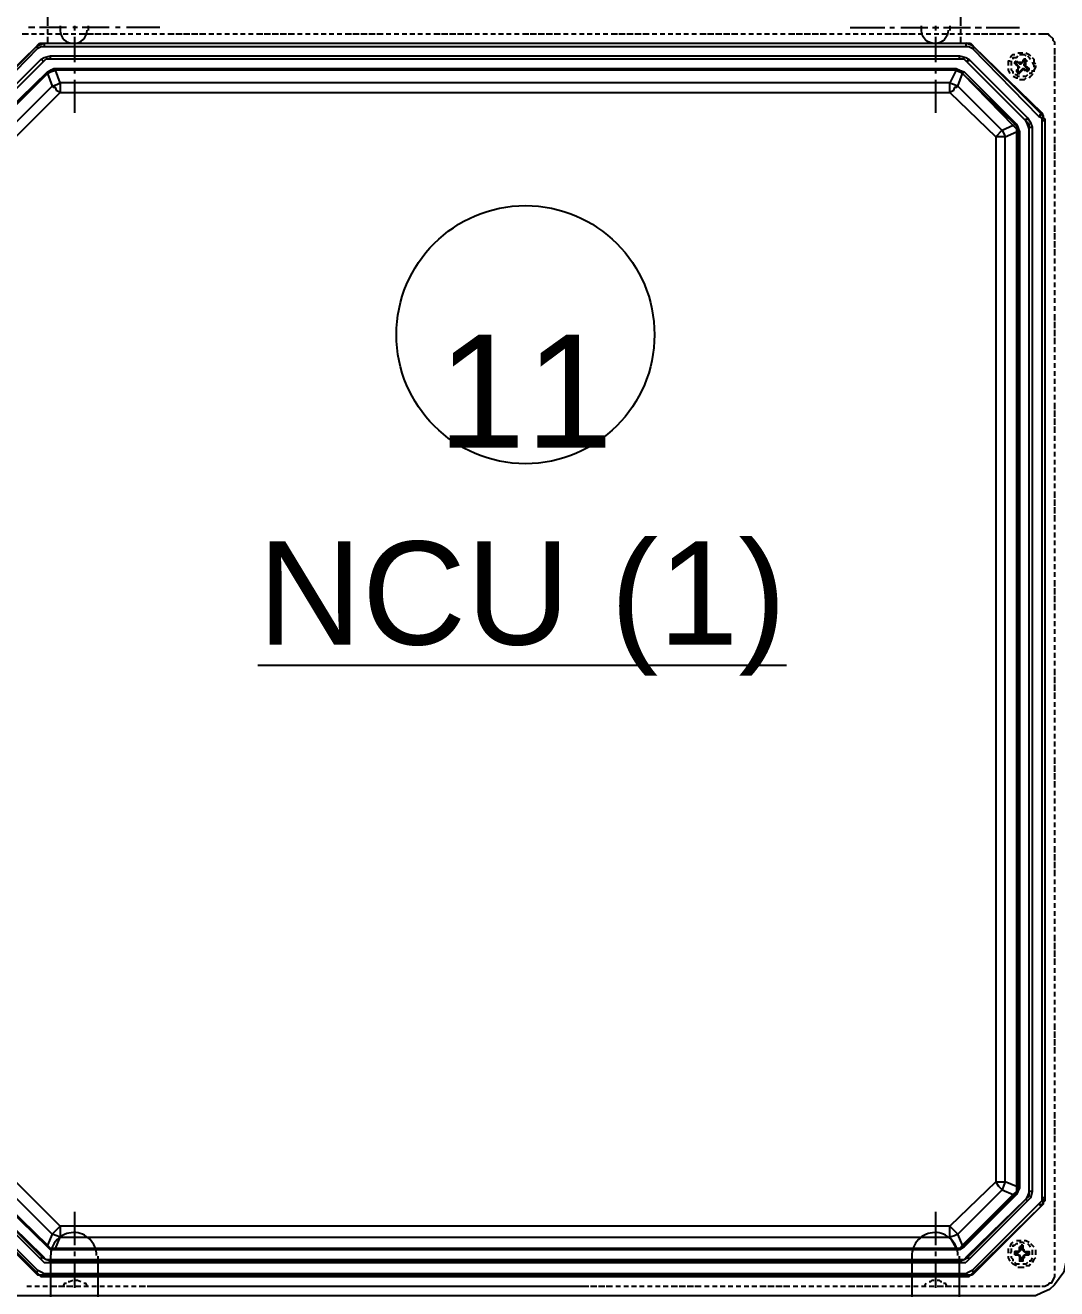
# Model space of a CAD drawing. Header units: feet. Extents: x -4 to 2246, y -9 to 1440.
# Drawn here: x 2076.884 to 2078.622, y 1384.544 to 1386.672 of the extents above; entities that cross this region are included whole.
import ezdxf
from ezdxf.enums import TextEntityAlignment as Align

# ---------------------------------------------------------------- set-up
doc = ezdxf.new("R2010")
doc.units = ezdxf.units.FT
doc.header["$MEASUREMENT"] = 0
for name, color, linetype in [('E-TEXT', 7, 'Continuous'), ('G-ANNO-TEXT', 1, 'Continuous'), ('PDF8_LP_OBJ-Hidden', 7, 'Continuous'), ('PDF8_LP_OBJ-Misc', 7, 'Continuous')]:
    doc.layers.add(name, color=color, linetype=linetype)
doc.styles.add('NEI-A', font='arial.ttf')

# ---------------------------------------------------------------- blocks, each defined once
blk = doc.blocks.new('CIRCTAG')
at = {"color": 0, "linetype": 'ByBlock', "lineweight": -2, "transparency": 16777216}
blk.add_circle((0, 0), 0.125, dxfattribs=at)
at = {"layer": 'E-TEXT', "color": 0, "transparency": 16777216, "style": 'NEI-A'}
blk.add_attdef('TAGNUMBER', text='', height=0.1, dxfattribs=at).set_placement((0, 0), align=Align.MIDDLE_CENTER)

msp = doc.modelspace()

# ---------------------------------------------------------------- linework, layer by layer
at = {"layer": 'PDF8_LP_OBJ-Hidden', "lineweight": 25}
for p, q in [((2078.559238, 1384.606768), (2078.551237, 1384.606768)), ((2078.564572, 1384.614769), (2078.559238, 1384.614769)), ((2078.559238, 1384.601433), (2078.559238, 1384.590765)), ((2078.561905, 1384.617436), (2078.561905, 1384.609435)), ((2078.564572, 1384.617436), (2078.564572, 1384.609435)), ((2077.83377, 1384.54809), (2077.089631, 1384.54809))]:
    msp.add_line(p, q, dxfattribs=at)
for points in [[(2076.964275, 1386.716494), (2076.950939, 1386.716494), (2076.942937, 1386.713826), (2076.937603, 1386.711159), (2076.932269, 1386.705825), (2076.926934, 1386.700491), (2076.924267, 1386.695156), (2076.9216, 1386.687155), (2076.9216, 1386.671152)], [(2078.460553, 1386.671152), (2078.460553, 1386.695156), (2078.455219, 1386.700491), (2078.452552, 1386.705825), (2078.447217, 1386.711159), (2078.439216, 1386.713826), (2078.433881, 1386.716494), (2078.420546, 1386.716494)], [(2076.9216, 1386.665817), (2076.9216, 1386.657816), (2076.929601, 1386.657816)], [(2078.460553, 1386.657816), (2078.460553, 1386.665817)], [(2076.878925, 1386.657816), (2076.889594, 1386.657816)], [(2076.894928, 1386.657816), (2076.90293, 1386.657816)], [(2076.908264, 1386.657816), (2076.916266, 1386.657816)], [(2076.9216, 1386.652482), (2076.9216, 1386.641813)], [(2076.934936, 1386.657816), (2076.942937, 1386.657816)], [(2076.948272, 1386.657816), (2076.956273, 1386.657816)], [(2076.961607, 1386.657816), (2076.969609, 1386.657816)], [(2076.974943, 1386.657816), (2076.985612, 1386.657816)], [(2076.988279, 1386.657816), (2076.998948, 1386.657816)], [(2077.001615, 1386.657816), (2077.012284, 1386.657816)], [(2077.014951, 1386.657816), (2077.025619, 1386.657816)], [(2077.028287, 1386.657816), (2077.038955, 1386.657816)], [(2077.044289, 1386.657816), (2077.052291, 1386.657816)], [(2077.057625, 1386.657816), (2077.065627, 1386.657816)], [(2077.070961, 1386.657816), (2077.078963, 1386.657816)], [(2077.084297, 1386.657816), (2077.092298, 1386.657816)], [(2077.097633, 1386.657816), (2077.105634, 1386.657816)], [(2077.110969, 1386.657816), (2077.11897, 1386.657816)], [(2077.124304, 1386.657816), (2077.134973, 1386.657816)], [(2077.13764, 1386.657816), (2077.148309, 1386.657816)], [(2077.150976, 1386.657816), (2077.161645, 1386.657816)], [(2077.164312, 1386.657816), (2077.17498, 1386.657816)], [(2077.177648, 1386.657816), (2077.188316, 1386.657816)], [(2077.193651, 1386.657816), (2077.201652, 1386.657816)], [(2077.206986, 1386.657816), (2077.214988, 1386.657816)], [(2077.220322, 1386.657816), (2077.228324, 1386.657816)], [(2077.233658, 1386.657816), (2077.24166, 1386.657816)], [(2077.246994, 1386.657816), (2077.254995, 1386.657816)], [(2077.26033, 1386.657816), (2077.268331, 1386.657816)], [(2077.273666, 1386.657816), (2077.284334, 1386.657816)], [(2077.287001, 1386.657816), (2077.29767, 1386.657816)], [(2077.300337, 1386.657816), (2077.311006, 1386.657816)], [(2077.313673, 1386.657816), (2077.324342, 1386.657816)], [(2077.327009, 1386.657816), (2077.337677, 1386.657816)], [(2077.343012, 1386.657816), (2077.351013, 1386.657816)], [(2077.356348, 1386.657816), (2077.364349, 1386.657816)], [(2077.369683, 1386.657816), (2077.377685, 1386.657816)], [(2077.383019, 1386.657816), (2077.391021, 1386.657816)], [(2077.396355, 1386.657816), (2077.404356, 1386.657816)], [(2077.409691, 1386.657816), (2077.417692, 1386.657816)], [(2077.423027, 1386.657816), (2077.433695, 1386.657816)], [(2077.436362, 1386.657816), (2077.447031, 1386.657816)], [(2077.449698, 1386.657816), (2077.460367, 1386.657816)], [(2077.463034, 1386.657816), (2077.473703, 1386.657816)], [(2077.47637, 1386.657816), (2077.487039, 1386.657816)], [(2077.492373, 1386.657816), (2077.500374, 1386.657816)], [(2077.505709, 1386.657816), (2077.51371, 1386.657816)], [(2077.519045, 1386.657816), (2077.527046, 1386.657816)], [(2077.53238, 1386.657816), (2077.540382, 1386.657816)], [(2077.545716, 1386.657816), (2077.553718, 1386.657816)], [(2077.559052, 1386.657816), (2077.567053, 1386.657816)], [(2077.572388, 1386.657816), (2077.583056, 1386.657816)], [(2077.585724, 1386.657816), (2077.596392, 1386.657816)], [(2077.599059, 1386.657816), (2077.609728, 1386.657816)], [(2077.612395, 1386.657816), (2077.623064, 1386.657816)], [(2077.625731, 1386.657816), (2077.6364, 1386.657816)], [(2077.641734, 1386.657816), (2077.649735, 1386.657816)], [(2077.65507, 1386.657816), (2077.663071, 1386.657816)], [(2077.668406, 1386.657816), (2077.676407, 1386.657816)], [(2077.681741, 1386.657816), (2077.689743, 1386.657816)], [(2077.695077, 1386.657816), (2077.703079, 1386.657816)], [(2077.708413, 1386.657816), (2077.716415, 1386.657816)], [(2077.721749, 1386.657816), (2077.732418, 1386.657816)], [(2077.735085, 1386.657816), (2077.745753, 1386.657816)], [(2077.748421, 1386.657816), (2077.759089, 1386.657816)], [(2077.761756, 1386.657816), (2077.772425, 1386.657816)], [(2077.775092, 1386.657816), (2077.785761, 1386.657816)], [(2077.791095, 1386.657816), (2077.799097, 1386.657816)], [(2077.804431, 1386.657816), (2077.812432, 1386.657816)], [(2077.817767, 1386.657816), (2077.825768, 1386.657816)], [(2077.831103, 1386.657816), (2077.839104, 1386.657816)], [(2077.844438, 1386.657816), (2077.85244, 1386.657816)], [(2077.857774, 1386.657816), (2077.865776, 1386.657816)], [(2077.87111, 1386.657816), (2077.881779, 1386.657816)], [(2077.884446, 1386.657816), (2077.895114, 1386.657816)], [(2077.897782, 1386.657816), (2077.90845, 1386.657816)], [(2077.911117, 1386.657816), (2077.921786, 1386.657816)], [(2077.924453, 1386.657816), (2077.935122, 1386.657816)], [(2077.940456, 1386.657816), (2077.948458, 1386.657816)], [(2077.953792, 1386.657816), (2077.961794, 1386.657816)], [(2077.967128, 1386.657816), (2077.975129, 1386.657816)], [(2077.980464, 1386.657816), (2077.988465, 1386.657816)], [(2077.9938, 1386.657816), (2078.001801, 1386.657816)], [(2078.007135, 1386.657816), (2078.015137, 1386.657816)], [(2078.020471, 1386.657816), (2078.03114, 1386.657816)], [(2078.033807, 1386.657816), (2078.044476, 1386.657816)], [(2078.047143, 1386.657816), (2078.057811, 1386.657816)], [(2078.060479, 1386.657816), (2078.071147, 1386.657816)], [(2078.073814, 1386.657816), (2078.084483, 1386.657816)], [(2078.089817, 1386.657816), (2078.097819, 1386.657816)], [(2078.103153, 1386.657816), (2078.111155, 1386.657816)], [(2078.116489, 1386.657816), (2078.124491, 1386.657816)], [(2078.129825, 1386.657816), (2078.137826, 1386.657816)], [(2078.143161, 1386.657816), (2078.151162, 1386.657816)], [(2078.156496, 1386.657816), (2078.164498, 1386.657816)], [(2078.169832, 1386.657816), (2078.180501, 1386.657816)], [(2078.183168, 1386.657816), (2078.193837, 1386.657816)], [(2078.196504, 1386.657816), (2078.207173, 1386.657816)], [(2078.20984, 1386.657816), (2078.220508, 1386.657816)], [(2078.223176, 1386.657816), (2078.233844, 1386.657816)], [(2078.239179, 1386.657816), (2078.24718, 1386.657816)], [(2078.252514, 1386.657816), (2078.260516, 1386.657816)], [(2078.26585, 1386.657816), (2078.273852, 1386.657816)], [(2078.279186, 1386.657816), (2078.287187, 1386.657816)], [(2078.292522, 1386.657816), (2078.300523, 1386.657816)], [(2078.305858, 1386.657816), (2078.313859, 1386.657816)], [(2078.319193, 1386.657816), (2078.327195, 1386.657816)], [(2078.332529, 1386.657816), (2078.343198, 1386.657816)], [(2078.345865, 1386.657816), (2078.356534, 1386.657816)], [(2078.359201, 1386.657816), (2078.36987, 1386.657816)], [(2078.372537, 1386.657816), (2078.383205, 1386.657816)], [(2078.38854, 1386.657816), (2078.396541, 1386.657816)], [(2078.401875, 1386.657816), (2078.409877, 1386.657816)], [(2078.415211, 1386.657816), (2078.423213, 1386.657816)], [(2078.428547, 1386.657816), (2078.436549, 1386.657816)], [(2078.441883, 1386.657816), (2078.449884, 1386.657816)], [(2078.455219, 1386.657816), (2078.46322, 1386.657816)], [(2078.460553, 1386.641813), (2078.460553, 1386.652482)], [(2078.468555, 1386.657816), (2078.476556, 1386.657816)], [(2078.48189, 1386.657816), (2078.492559, 1386.657816)], [(2078.495226, 1386.657816), (2078.505895, 1386.657816)], [(2078.508562, 1386.657816), (2078.519231, 1386.657816)], [(2078.521898, 1386.657816), (2078.532566, 1386.657816)], [(2078.537901, 1386.657816), (2078.545902, 1386.657816)], [(2078.551237, 1386.657816), (2078.559238, 1386.657816)], [(2078.564572, 1386.657816), (2078.572574, 1386.657816)], [(2078.577908, 1386.657816), (2078.58591, 1386.657816)], [(2078.591244, 1386.657816), (2078.607247, 1386.657816), (2078.609914, 1386.655149), (2078.615249, 1386.649814), (2078.615249, 1386.647147), (2078.617916, 1386.64448), (2078.617916, 1386.639146)], [(2078.543235, 1386.617809), (2078.545902, 1386.620476), (2078.548569, 1386.623143), (2078.551237, 1386.623143)], [(2078.548569, 1386.615141), (2078.548569, 1386.617809), (2078.553904, 1386.617809), (2078.556571, 1386.620476)], [(2078.556571, 1386.62581), (2078.564572, 1386.62581)], [(2078.559238, 1386.623143), (2078.56724, 1386.623143), (2078.569907, 1386.620476)], [(2078.569907, 1386.62581), (2078.575241, 1386.623143), (2078.577908, 1386.620476)], [(2078.572574, 1386.620476), (2078.575241, 1386.617809), (2078.577908, 1386.615141)], [(2078.617916, 1386.633811), (2078.617916, 1386.623143)], [(2078.617916, 1386.620476), (2078.617916, 1386.609807)], [(2078.540568, 1386.604473), (2078.540568, 1386.612474), (2078.543235, 1386.612474)], [(2078.543235, 1386.591137), (2078.540568, 1386.596471), (2078.540568, 1386.599138)], [(2078.545902, 1386.604473), (2078.545902, 1386.612474)], [(2078.548569, 1386.591137), (2078.548569, 1386.593804), (2078.545902, 1386.596471), (2078.545902, 1386.599138)], [(2078.551237, 1386.60714), (2078.551237, 1386.609807), (2078.553904, 1386.612474)], [(2078.551237, 1386.60714), (2078.553904, 1386.60714), (2078.556571, 1386.604473)], [(2078.553904, 1386.612474), (2078.556571, 1386.609807)], [(2078.553904, 1386.609807), (2078.564572, 1386.609807)], [(2078.559238, 1386.601806), (2078.556571, 1386.604473), (2078.553904, 1386.604473), (2078.553904, 1386.609807)], [(2078.556571, 1386.609807), (2078.559238, 1386.60714)], [(2078.556571, 1386.604473), (2078.556571, 1386.591137), (2078.559238, 1386.591137), (2078.559238, 1386.593804), (2078.561905, 1386.596471), (2078.564572, 1386.596471), (2078.564572, 1386.599138)], [(2078.556571, 1386.601806), (2078.559238, 1386.601806), (2078.556571, 1386.599138)], [(2078.559238, 1386.609807), (2078.559238, 1386.60714), (2078.561905, 1386.60714)], [(2078.56724, 1386.615141), (2078.564572, 1386.612474), (2078.564572, 1386.609807), (2078.561905, 1386.60714), (2078.561905, 1386.609807)], [(2078.561905, 1386.593804), (2078.561905, 1386.596471), (2078.564572, 1386.599138), (2078.56724, 1386.599138), (2078.56724, 1386.596471)], [(2078.569907, 1386.615141), (2078.56724, 1386.615141), (2078.56724, 1386.612474), (2078.564572, 1386.609807)], [(2078.569907, 1386.612474), (2078.56724, 1386.60714)], [(2078.56724, 1386.612474), (2078.572574, 1386.612474)], [(2078.56724, 1386.604473), (2078.56724, 1386.60714), (2078.569907, 1386.60714)], [(2078.575241, 1386.599138), (2078.572574, 1386.601806), (2078.569907, 1386.601806), (2078.56724, 1386.604473), (2078.569907, 1386.604473)], [(2078.569907, 1386.596471), (2078.56724, 1386.599138)], [(2078.575241, 1386.596471), (2078.575241, 1386.599138), (2078.572574, 1386.599138), (2078.569907, 1386.601806), (2078.569907, 1386.615141)], [(2078.572574, 1386.599138), (2078.569907, 1386.596471)], [(2078.580575, 1386.617809), (2078.583243, 1386.615141), (2078.583243, 1386.609807), (2078.58591, 1386.60714)], [(2078.580575, 1386.609807), (2078.583243, 1386.604473), (2078.583243, 1386.601806)], [(2078.58591, 1386.604473), (2078.58591, 1386.601806), (2078.583243, 1386.596471), (2078.583243, 1386.593804)], [(2078.617916, 1386.60714), (2078.617916, 1386.596471)], [(2078.556571, 1386.583135), (2078.553904, 1386.583135), (2078.548569, 1386.585803)], [(2078.559238, 1386.585803), (2078.556571, 1386.585803), (2078.553904, 1386.58847), (2078.551237, 1386.58847)], [(2078.556571, 1386.596471), (2078.553904, 1386.596471), (2078.553904, 1386.593804)], [(2078.553904, 1386.593804), (2078.561905, 1386.593804)], [(2078.569907, 1386.583135), (2078.56724, 1386.580468), (2078.559238, 1386.580468)], [(2078.572574, 1386.58847), (2078.569907, 1386.585803), (2078.564572, 1386.585803)], [(2078.56724, 1386.596471), (2078.575241, 1386.596471)], [(2078.569907, 1386.596471), (2078.572574, 1386.593804)], [(2078.572574, 1386.593804), (2078.572574, 1386.596471)], [(2078.580575, 1386.596471), (2078.580575, 1386.593804), (2078.577908, 1386.591137), (2078.575241, 1386.591137)], [(2078.580575, 1386.591137), (2078.580575, 1386.58847), (2078.577908, 1386.585803), (2078.575241, 1386.583135)], [(2078.617916, 1386.593804), (2078.617916, 1386.583135)], [(2078.617916, 1386.577801), (2078.617916, 1386.5698)], [(2078.617916, 1386.564465), (2078.617916, 1386.556464)], [(2078.617916, 1386.551129), (2078.617916, 1386.543128)], [(2078.617916, 1386.537794), (2078.617916, 1386.529792)], [(2078.617916, 1386.524458), (2078.617916, 1386.516456)], [(2078.617916, 1386.511122), (2078.617916, 1386.503121)], [(2078.617916, 1386.497786), (2078.617916, 1386.489785)], [(2078.617916, 1386.48445), (2078.617916, 1386.473782)], [(2078.617916, 1386.471115), (2078.617916, 1386.460446)], [(2078.617916, 1386.457779), (2078.617916, 1386.44711)], [(2078.617916, 1386.444443), (2078.617916, 1386.433774)], [(2078.617916, 1386.42844), (2078.617916, 1386.420438)], [(2078.617916, 1386.415104), (2078.617916, 1386.407103)], [(2078.617916, 1386.401768), (2078.617916, 1386.393767)], [(2078.617916, 1386.388432), (2078.617916, 1386.380431)], [(2078.617916, 1386.375097), (2078.617916, 1386.367095)], [(2078.617916, 1386.361761), (2078.617916, 1386.353759)], [(2078.617916, 1386.348425), (2078.617916, 1386.340424)], [(2078.617916, 1386.335089), (2078.617916, 1386.324421)], [(2078.617916, 1386.321753), (2078.617916, 1386.311085)], [(2078.617916, 1386.308418), (2078.617916, 1386.297749)], [(2078.617916, 1386.295082), (2078.617916, 1386.284413)], [(2078.617916, 1386.279079), (2078.617916, 1386.271077)], [(2078.617916, 1386.265743), (2078.617916, 1386.257742)], [(2078.617916, 1386.252407), (2078.617916, 1386.244406)], [(2078.617916, 1386.239071), (2078.617916, 1386.23107)], [(2078.617916, 1386.225736), (2078.617916, 1386.217734)], [(2078.617916, 1386.2124), (2078.617916, 1386.204398)], [(2078.617916, 1386.199064), (2078.617916, 1386.191062)], [(2078.617916, 1386.185728), (2078.617916, 1386.175059)], [(2078.617916, 1386.172392), (2078.617916, 1386.161724)], [(2078.617916, 1386.159056), (2078.617916, 1386.148388)], [(2078.617916, 1386.145721), (2078.617916, 1386.135052)], [(2078.617916, 1386.129718), (2078.617916, 1386.121716)], [(2078.617916, 1386.116382), (2078.617916, 1386.10838)], [(2078.617916, 1386.103046), (2078.617916, 1386.095045)], [(2078.617916, 1386.08971), (2078.617916, 1386.081709)], [(2078.617916, 1386.076374), (2078.617916, 1386.068373)], [(2078.617916, 1386.063039), (2078.617916, 1386.055037)], [(2078.617916, 1386.049703), (2078.617916, 1386.041701)], [(2078.617916, 1386.036367), (2078.617916, 1386.025698)], [(2078.617916, 1386.023031), (2078.617916, 1386.012363)], [(2078.617916, 1386.009695), (2078.617916, 1385.999027)], [(2078.617916, 1385.99636), (2078.617916, 1385.985691)], [(2078.617916, 1385.980357), (2078.617916, 1385.972355)], [(2078.617916, 1385.967021), (2078.617916, 1385.959019)], [(2078.617916, 1385.953685), (2078.617916, 1385.945683)], [(2078.617916, 1385.940349), (2078.617916, 1385.932348)], [(2078.617916, 1385.927013), (2078.617916, 1385.919012)], [(2078.617916, 1385.913677), (2078.617916, 1385.905676)], [(2078.617916, 1385.900342), (2078.617916, 1385.89234)], [(2078.617916, 1385.887006), (2078.617916, 1385.876337)], [(2078.617916, 1385.87367), (2078.617916, 1385.863001)], [(2078.617916, 1385.860334), (2078.617916, 1385.849666)], [(2078.617916, 1385.846998), (2078.617916, 1385.83633)], [(2078.617916, 1385.830995), (2078.617916, 1385.822994)], [(2078.617916, 1385.81766), (2078.617916, 1385.809658)], [(2078.617916, 1385.804324), (2078.617916, 1385.796322)], [(2078.617916, 1385.790988), (2078.617916, 1385.782986)], [(2078.617916, 1385.777652), (2078.617916, 1385.769651)], [(2078.617916, 1385.764316), (2078.617916, 1385.756315)], [(2078.617916, 1385.750981), (2078.617916, 1385.742979)], [(2078.617916, 1385.737645), (2078.617916, 1385.726976)], [(2078.617916, 1385.724309), (2078.617916, 1385.71364)], [(2078.617916, 1385.710973), (2078.617916, 1385.700304)], [(2078.617916, 1385.697637), (2078.617916, 1385.686969)], [(2078.617916, 1385.681634), (2078.617916, 1385.673633)], [(2078.617916, 1385.668298), (2078.617916, 1385.660297)], [(2078.617916, 1385.654963), (2078.617916, 1385.646961)], [(2078.617916, 1385.641627), (2078.617916, 1385.633625)], [(2078.617916, 1385.628291), (2078.617916, 1385.62029)], [(2078.617916, 1385.614955), (2078.617916, 1385.606954)], [(2078.617916, 1385.601619), (2078.617916, 1385.593618)], [(2078.617916, 1385.588284), (2078.617916, 1385.577615)], [(2078.617916, 1385.574948), (2078.617916, 1385.564279)], [(2078.617916, 1385.561612), (2078.617916, 1385.550943)], [(2078.617916, 1385.548276), (2078.617916, 1385.537607)], [(2078.617916, 1385.532273), (2078.617916, 1385.524272)], [(2078.617916, 1385.518937), (2078.617916, 1385.510936)], [(2078.617916, 1385.505602), (2078.617916, 1385.4976)], [(2078.617916, 1385.492266), (2078.617916, 1385.484264)], [(2078.617916, 1385.47893), (2078.617916, 1385.470928)], [(2078.617916, 1385.465594), (2078.617916, 1385.457593)], [(2078.617916, 1385.452258), (2078.617916, 1385.444257)], [(2078.617916, 1385.438922), (2078.617916, 1385.428254)], [(2078.617916, 1385.425587), (2078.617916, 1385.414918)], [(2078.617916, 1385.412251), (2078.617916, 1385.401582)], [(2078.617916, 1385.398915), (2078.617916, 1385.388246)], [(2078.617916, 1385.382912), (2078.617916, 1385.374911)], [(2078.617916, 1385.369576), (2078.617916, 1385.361575)], [(2078.617916, 1385.35624), (2078.617916, 1385.348239)], [(2078.617916, 1385.342905), (2078.617916, 1385.334903)], [(2078.617916, 1385.329569), (2078.617916, 1385.321567)], [(2078.617916, 1385.316233), (2078.617916, 1385.308231)], [(2078.617916, 1385.302897), (2078.617916, 1385.294896)], [(2078.617916, 1385.289561), (2078.617916, 1385.278893)], [(2078.617916, 1385.276225), (2078.617916, 1385.265557)], [(2078.617916, 1385.26289), (2078.617916, 1385.252221)], [(2078.617916, 1385.249554), (2078.617916, 1385.238885)], [(2078.617916, 1385.233551), (2078.617916, 1385.225549)], [(2078.617916, 1385.220215), (2078.617916, 1385.212214)], [(2078.617916, 1385.206879), (2078.617916, 1385.198878)], [(2078.617916, 1385.193543), (2078.617916, 1385.185542)], [(2078.617916, 1385.180208), (2078.617916, 1385.172206)], [(2078.617916, 1385.166872), (2078.617916, 1385.15887)], [(2078.617916, 1385.153536), (2078.617916, 1385.145535)], [(2078.617916, 1385.1402), (2078.617916, 1385.129532)], [(2078.617916, 1385.126864), (2078.617916, 1385.116196)], [(2078.617916, 1385.113529), (2078.617916, 1385.10286)], [(2078.617916, 1385.100193), (2078.617916, 1385.089524)], [(2078.617916, 1385.08419), (2078.617916, 1385.076188)], [(2078.617916, 1385.070854), (2078.617916, 1385.062852)], [(2078.617916, 1385.057518), (2078.617916, 1385.049517)], [(2078.617916, 1385.044182), (2078.617916, 1385.036181)], [(2078.617916, 1385.030846), (2078.617916, 1385.022845)], [(2078.617916, 1385.017511), (2078.617916, 1385.009509)], [(2078.617916, 1385.004175), (2078.617916, 1384.996173)], [(2078.617916, 1384.990839), (2078.617916, 1384.98017)], [(2078.617916, 1384.977503), (2078.617916, 1384.966835)], [(2078.617916, 1384.964167), (2078.617916, 1384.953499)], [(2078.617916, 1384.950832), (2078.617916, 1384.940163)], [(2078.617916, 1384.934829), (2078.617916, 1384.926827)], [(2078.617916, 1384.921493), (2078.617916, 1384.913491)], [(2078.617916, 1384.908157), (2078.617916, 1384.900156)], [(2078.617916, 1384.894821), (2078.617916, 1384.88682)], [(2078.617916, 1384.881485), (2078.617916, 1384.873484)], [(2078.617916, 1384.86815), (2078.617916, 1384.860148)], [(2078.617916, 1384.854814), (2078.617916, 1384.846812)], [(2078.617916, 1384.841478), (2078.617916, 1384.830809)], [(2078.617916, 1384.828142), (2078.617916, 1384.817473)], [(2078.617916, 1384.814806), (2078.617916, 1384.804138)], [(2078.617916, 1384.80147), (2078.617916, 1384.790802)], [(2078.617916, 1384.785467), (2078.617916, 1384.777466)], [(2078.617916, 1384.772132), (2078.617916, 1384.76413)], [(2078.617916, 1384.758796), (2078.617916, 1384.750794)], [(2078.617916, 1384.74546), (2078.617916, 1384.737459)], [(2078.617916, 1384.732124), (2078.617916, 1384.724123)], [(2078.617916, 1384.718788), (2078.617916, 1384.710787)], [(2078.617916, 1384.705453), (2078.617916, 1384.697451)], [(2078.617916, 1384.692117), (2078.617916, 1384.681448)], [(2078.617916, 1384.678781), (2078.617916, 1384.668112)], [(2078.617916, 1384.665445), (2078.617916, 1384.654777)], [(2078.617916, 1384.652109), (2078.617916, 1384.641441)], [(2078.543235, 1384.614769), (2078.545902, 1384.620103), (2078.548569, 1384.622771)], [(2078.548569, 1384.614769), (2078.548569, 1384.617436), (2078.551237, 1384.617436), (2078.553904, 1384.620103), (2078.556571, 1384.620103)], [(2078.553904, 1384.625438), (2078.561905, 1384.625438)], [(2078.559238, 1384.622771), (2078.564572, 1384.622771), (2078.56724, 1384.620103)], [(2078.56724, 1384.625438), (2078.569907, 1384.625438), (2078.575241, 1384.622771)], [(2078.572574, 1384.620103), (2078.575241, 1384.617436), (2078.577908, 1384.614769)], [(2078.577908, 1384.620103), (2078.580575, 1384.617436), (2078.583243, 1384.614769)], [(2078.617916, 1384.636106), (2078.617916, 1384.628105)], [(2078.617916, 1384.622771), (2078.617916, 1384.614769)], [(2078.540568, 1384.6041), (2078.540568, 1384.612102)], [(2078.543235, 1384.590765), (2078.540568, 1384.596099), (2078.540568, 1384.598766)], [(2078.543235, 1384.6041), (2078.545902, 1384.606768), (2078.545902, 1384.612102)], [(2078.548569, 1384.590765), (2078.548569, 1384.593432), (2078.545902, 1384.596099), (2078.545902, 1384.598766)], [(2078.551237, 1384.601433), (2078.551237, 1384.606768), (2078.553904, 1384.6041)], [(2078.551237, 1384.601433), (2078.559238, 1384.601433)], [(2078.553904, 1384.601433), (2078.553904, 1384.6041), (2078.556571, 1384.6041)], [(2078.559238, 1384.606768), (2078.556571, 1384.6041), (2078.556571, 1384.606768)], [(2078.559238, 1384.598766), (2078.556571, 1384.601433)], [(2078.559238, 1384.609435), (2078.561905, 1384.609435), (2078.559238, 1384.606768), (2078.559238, 1384.614769)], [(2078.559238, 1384.596099), (2078.561905, 1384.596099), (2078.559238, 1384.601433)], [(2078.56724, 1384.601433), (2078.56724, 1384.596099), (2078.564572, 1384.596099), (2078.564572, 1384.590765), (2078.559238, 1384.590765), (2078.561905, 1384.593432)], [(2078.564572, 1384.617436), (2078.561905, 1384.617436)], [(2078.569907, 1384.606768), (2078.569907, 1384.6041), (2078.56724, 1384.606768), (2078.56724, 1384.609435), (2078.564572, 1384.609435), (2078.56724, 1384.606768), (2078.575241, 1384.606768)], [(2078.564572, 1384.596099), (2078.56724, 1384.601433)], [(2078.56724, 1384.601433), (2078.575241, 1384.601433)], [(2078.569907, 1384.6041), (2078.572574, 1384.6041), (2078.575241, 1384.606768), (2078.575241, 1384.601433)], [(2078.572574, 1384.6041), (2078.572574, 1384.601433)], [(2078.580575, 1384.609435), (2078.580575, 1384.601433)], [(2078.58591, 1384.609435), (2078.58591, 1384.601433)], [(2078.617916, 1384.609435), (2078.617916, 1384.601433)], [(2078.553904, 1384.582763), (2078.548569, 1384.58543), (2078.545902, 1384.588097)], [(2078.559238, 1384.58543), (2078.553904, 1384.58543), (2078.551237, 1384.588097)], [(2078.56724, 1384.580096), (2078.556571, 1384.580096)], [(2078.564572, 1384.593432), (2078.561905, 1384.593432), (2078.561905, 1384.596099)], [(2078.572574, 1384.588097), (2078.569907, 1384.58543), (2078.564572, 1384.58543)], [(2078.577908, 1384.58543), (2078.575241, 1384.582763), (2078.569907, 1384.582763)], [(2078.580575, 1384.596099), (2078.577908, 1384.590765), (2078.575241, 1384.590765)], [(2078.58591, 1384.596099), (2078.583243, 1384.593432), (2078.580575, 1384.588097)], [(2078.617916, 1384.596099), (2078.617916, 1384.588097)], [(2078.617916, 1384.582763), (2078.617916, 1384.574762)], [(2076.956273, 1384.556091), (2076.95894, 1384.556091), (2076.964275, 1384.558759)], [(2076.969609, 1384.558759), (2076.972276, 1384.558759), (2076.97761, 1384.556091)], [(2078.40721, 1384.556091), (2078.409877, 1384.556091), (2078.412544, 1384.558759), (2078.415211, 1384.558759)], [(2078.420546, 1384.558759), (2078.423213, 1384.558759), (2078.42588, 1384.556091), (2078.428547, 1384.556091)], [(2078.617916, 1384.569427), (2078.617916, 1384.564093), (2078.612581, 1384.553424), (2078.609914, 1384.553424), (2078.607247, 1384.550757), (2078.601913, 1384.54809), (2078.596578, 1384.54809)], [(2076.894928, 1384.54809), (2076.886927, 1384.54809)], [(2076.908264, 1384.54809), (2076.900263, 1384.54809)], [(2076.9216, 1384.54809), (2076.913598, 1384.54809)], [(2076.937603, 1384.54809), (2076.926934, 1384.54809)], [(2076.950939, 1384.54809), (2076.94027, 1384.54809)], [(2076.948272, 1384.54809), (2076.950939, 1384.553424), (2076.953606, 1384.553424)], [(2076.964275, 1384.54809), (2076.953606, 1384.54809)], [(2076.97761, 1384.54809), (2076.966942, 1384.54809)], [(2076.982945, 1384.553424), (2076.985612, 1384.553424), (2076.988279, 1384.54809)], [(2076.990946, 1384.54809), (2076.982945, 1384.54809)], [(2077.004282, 1384.54809), (2076.996281, 1384.54809)], [(2077.017618, 1384.54809), (2077.009616, 1384.54809)], [(2077.030954, 1384.54809), (2077.022952, 1384.54809)], [(2077.044289, 1384.54809), (2077.036288, 1384.54809)], [(2077.057625, 1384.54809), (2077.049624, 1384.54809)], [(2077.070961, 1384.54809), (2077.06296, 1384.54809)], [(2077.086964, 1384.54809), (2077.076295, 1384.54809)], [(2077.847106, 1384.54809), (2077.836437, 1384.54809)], [(2077.860441, 1384.54809), (2077.849773, 1384.54809)], [(2077.873777, 1384.54809), (2077.863109, 1384.54809)], [(2077.887113, 1384.54809), (2077.879112, 1384.54809)], [(2077.900449, 1384.54809), (2077.892447, 1384.54809)], [(2077.913785, 1384.54809), (2077.905783, 1384.54809)], [(2077.92712, 1384.54809), (2077.919119, 1384.54809)], [(2077.940456, 1384.54809), (2077.932455, 1384.54809)], [(2077.953792, 1384.54809), (2077.945791, 1384.54809)], [(2077.967128, 1384.54809), (2077.959126, 1384.54809)], [(2077.983131, 1384.54809), (2077.972462, 1384.54809)], [(2077.996467, 1384.54809), (2077.985798, 1384.54809)], [(2078.009803, 1384.54809), (2077.999134, 1384.54809)], [(2078.023138, 1384.54809), (2078.01247, 1384.54809)], [(2078.036474, 1384.54809), (2078.028473, 1384.54809)], [(2078.04981, 1384.54809), (2078.041808, 1384.54809)], [(2078.063146, 1384.54809), (2078.055144, 1384.54809)], [(2078.076482, 1384.54809), (2078.06848, 1384.54809)], [(2078.089817, 1384.54809), (2078.081816, 1384.54809)], [(2078.103153, 1384.54809), (2078.095152, 1384.54809)], [(2078.116489, 1384.54809), (2078.108488, 1384.54809)], [(2078.132492, 1384.54809), (2078.121823, 1384.54809)], [(2078.145828, 1384.54809), (2078.135159, 1384.54809)], [(2078.159164, 1384.54809), (2078.148495, 1384.54809)], [(2078.172499, 1384.54809), (2078.161831, 1384.54809)], [(2078.185835, 1384.54809), (2078.177834, 1384.54809)], [(2078.199171, 1384.54809), (2078.19117, 1384.54809)], [(2078.212507, 1384.54809), (2078.204505, 1384.54809)], [(2078.225843, 1384.54809), (2078.217841, 1384.54809)], [(2078.239179, 1384.54809), (2078.231177, 1384.54809)], [(2078.252514, 1384.54809), (2078.244513, 1384.54809)], [(2078.26585, 1384.54809), (2078.257849, 1384.54809)], [(2078.281853, 1384.54809), (2078.271184, 1384.54809)], [(2078.295189, 1384.54809), (2078.28452, 1384.54809)], [(2078.308525, 1384.54809), (2078.297856, 1384.54809)], [(2078.321861, 1384.54809), (2078.311192, 1384.54809)], [(2078.335196, 1384.54809), (2078.327195, 1384.54809)], [(2078.348532, 1384.54809), (2078.340531, 1384.54809)], [(2078.361868, 1384.54809), (2078.353867, 1384.54809)], [(2078.375204, 1384.54809), (2078.367202, 1384.54809)], [(2078.38854, 1384.54809), (2078.380538, 1384.54809)], [(2078.401875, 1384.54809), (2078.393874, 1384.54809)], [(2078.399208, 1384.54809), (2078.401875, 1384.553424)], [(2078.415211, 1384.54809), (2078.40721, 1384.54809)], [(2078.431214, 1384.54809), (2078.420546, 1384.54809)], [(2078.431214, 1384.553424), (2078.433881, 1384.553424), (2078.436549, 1384.54809)], [(2078.44455, 1384.54809), (2078.433881, 1384.54809)], [(2078.457886, 1384.54809), (2078.447217, 1384.54809)], [(2078.471222, 1384.54809), (2078.460553, 1384.54809)], [(2078.484558, 1384.54809), (2078.476556, 1384.54809)], [(2078.497893, 1384.54809), (2078.489892, 1384.54809)], [(2078.511229, 1384.54809), (2078.503228, 1384.54809)], [(2078.524565, 1384.54809), (2078.516563, 1384.54809)], [(2078.537901, 1384.54809), (2078.529899, 1384.54809)], [(2078.551237, 1384.54809), (2078.543235, 1384.54809)], [(2078.564572, 1384.54809), (2078.556571, 1384.54809)], [(2078.580575, 1384.54809), (2078.569907, 1384.54809)], [(2078.593911, 1384.54809), (2078.583243, 1384.54809)]]:
    msp.add_lwpolyline(points, dxfattribs=at)
at = {"layer": 'PDF8_LP_OBJ-Misc', "lineweight": 25}
for p, q in [((2076.908264, 1386.641813), (2078.476556, 1386.641813)), ((2078.465887, 1386.615141), (2076.918933, 1386.615141)), ((2076.908264, 1384.56676), (2076.782908, 1384.692117)), ((2078.548569, 1384.702785), (2078.553904, 1384.702785))]:
    msp.add_line(p, q, dxfattribs=at)
for points in [[(2078.639253, 1386.740498), (2078.639253, 1384.598766), (2078.633919, 1384.572094), (2078.617916, 1384.550757), (2078.609914, 1384.542756), (2078.596578, 1384.537421), (2078.58591, 1384.532087), (2076.79891, 1384.532087), (2076.788242, 1384.537421), (2076.774906, 1384.542756), (2076.766905, 1384.550757), (2076.758903, 1384.561426), (2076.750902, 1384.572094), (2076.750902, 1384.577429)], [(2076.900263, 1386.668485), (2076.889594, 1386.668485)], [(2076.953606, 1386.668485), (2076.908264, 1386.668485)], [(2076.972276, 1386.668485), (2076.964275, 1386.668485)], [(2076.966942, 1386.671152), (2076.966942, 1386.66315)], [(2077.025619, 1386.668485), (2076.980278, 1386.668485)], [(2076.990946, 1386.66315), (2076.990946, 1386.671152)], [(2077.044289, 1386.668485), (2077.036288, 1386.668485)], [(2077.110969, 1386.668485), (2077.054958, 1386.668485)], [(2078.273852, 1386.668485), (2078.332529, 1386.668485)], [(2078.340531, 1386.668485), (2078.348532, 1386.668485)], [(2078.359201, 1386.668485), (2078.404543, 1386.668485)], [(2078.412544, 1386.668485), (2078.423213, 1386.668485)], [(2078.417878, 1386.671152), (2078.417878, 1386.66315)], [(2078.431214, 1386.668485), (2078.476556, 1386.668485)], [(2078.441883, 1386.671152), (2078.441883, 1386.66315)], [(2078.484558, 1386.668485), (2078.495226, 1386.668485)], [(2078.503228, 1386.668485), (2078.559238, 1386.668485)], [(2076.788242, 1386.511122), (2076.790909, 1386.516456), (2076.793576, 1386.519123), (2076.905597, 1386.633811), (2076.910931, 1386.636479), (2078.473889, 1386.636479), (2078.479223, 1386.633811), (2078.48189, 1386.633811), (2078.48189, 1386.636479), (2078.476556, 1386.639146), (2078.468555, 1386.641813)], [(2076.905597, 1386.633811), (2076.90293, 1386.636479), (2076.908264, 1386.639146), (2076.916266, 1386.641813), (2076.916266, 1386.636479)], [(2076.90293, 1386.636479), (2076.905597, 1386.639146), (2076.908264, 1386.641813)], [(2076.966942, 1386.652482), (2076.966942, 1386.609807)], [(2078.417878, 1386.652482), (2078.417878, 1386.609807)], [(2078.468555, 1386.641813), (2078.468555, 1386.636479)], [(2078.476556, 1386.641813), (2078.479223, 1386.639146), (2078.48189, 1386.636479)], [(2076.926934, 1384.590765), (2076.918933, 1384.593432), (2076.913598, 1384.596099), (2076.910931, 1384.596099), (2076.910931, 1384.593432), (2076.806912, 1384.697451), (2076.804245, 1384.70812), (2076.804245, 1386.500453), (2076.806912, 1386.508455), (2076.812246, 1386.516456), (2076.910931, 1386.615141), (2076.916266, 1386.617809), (2076.926934, 1386.620476), (2078.457886, 1386.620476)], [(2076.926934, 1386.615141), (2076.926934, 1386.620476)], [(2078.457886, 1386.615141), (2078.457886, 1386.620476), (2078.468555, 1386.617809), (2078.473889, 1386.615141)], [(2076.913598, 1386.609807), (2076.814913, 1386.511122)], [(2076.910931, 1386.615141), (2076.913598, 1386.612474), (2076.913598, 1386.609807), (2076.918933, 1386.615141)], [(2078.46322, 1386.591137), (2078.457886, 1386.593804), (2078.457886, 1386.596471), (2076.926934, 1386.596471), (2076.9216, 1386.591137), (2076.926934, 1386.593804), (2076.934936, 1386.596471), (2076.932269, 1386.599138), (2078.452552, 1386.599138), (2078.452552, 1386.596471), (2078.457886, 1386.593804)], [(2076.9216, 1386.593804), (2076.926934, 1386.596471), (2076.932269, 1386.599138)], [(2076.966942, 1386.599138), (2076.966942, 1386.591137)], [(2078.417878, 1386.599138), (2078.417878, 1386.591137)], [(2078.452552, 1386.599138), (2078.457886, 1386.596471), (2078.465887, 1386.593804)], [(2078.471222, 1386.609807), (2078.465887, 1386.615141)], [(2078.575241, 1384.70812), (2078.572574, 1384.700118), (2078.569907, 1384.694784), (2078.575241, 1384.700118), (2078.575241, 1386.505788), (2078.569907, 1386.511122), (2078.569907, 1386.513789), (2078.572574, 1386.513789), (2078.572574, 1386.516456), (2078.473889, 1386.615141), (2078.473889, 1386.612474), (2078.471222, 1386.612474), (2078.471222, 1386.609807)], [(2078.471222, 1386.609807), (2078.569907, 1386.511122)], [(2078.452552, 1386.596471), (2078.441883, 1386.575134), (2076.942937, 1386.575134), (2076.934936, 1386.596471)], [(2076.966942, 1386.580468), (2076.966942, 1386.524458)], [(2078.417878, 1386.580468), (2078.417878, 1386.524458)], [(2078.572574, 1386.516456), (2078.577908, 1386.508455), (2078.580575, 1386.500453)], [(2078.591244, 1386.519123), (2078.593911, 1386.519123), (2078.593911, 1386.521791), (2078.596578, 1386.521791), (2078.601913, 1386.511122), (2078.596578, 1386.511122)], [(2078.596578, 1386.524458), (2078.599246, 1386.519123), (2078.599246, 1386.516456), (2078.601913, 1386.513789), (2078.601913, 1384.692117), (2078.599246, 1384.68945), (2078.599246, 1384.686782), (2078.596578, 1384.684115)], [(2078.556571, 1386.497786), (2078.553904, 1386.503121), (2078.551237, 1386.505788), (2078.548569, 1386.503121), (2078.553904, 1386.497786)], [(2078.553904, 1386.497786), (2078.553904, 1384.70812), (2078.548569, 1384.702785)], [(2078.551237, 1384.702785), (2078.553904, 1384.705453), (2078.556571, 1384.70812), (2078.556571, 1386.497786)], [(2078.553904, 1386.505788), (2078.556571, 1386.500453), (2078.559238, 1386.492452)], [(2078.575241, 1386.497786), (2078.572574, 1386.505788), (2078.569907, 1386.511122)], [(2078.575241, 1386.500453), (2078.580575, 1386.500453), (2078.580575, 1384.70812), (2078.575241, 1384.70812)], [(2078.553904, 1384.716121), (2078.535234, 1384.724123), (2078.535234, 1386.48445), (2078.553904, 1386.492452)], [(2078.553904, 1386.492452), (2078.559238, 1386.492452)], [(2078.559238, 1386.492452), (2078.559238, 1384.713454), (2078.556571, 1384.716121)], [(2078.556571, 1384.716121), (2078.553904, 1384.716121)], [(2078.559238, 1384.713454), (2078.556571, 1384.70812), (2078.553904, 1384.702785)], [(2078.580575, 1384.70812), (2078.577908, 1384.697451), (2078.572574, 1384.692117)], [(2076.90293, 1384.572094), (2076.90293, 1384.569427), (2076.788242, 1384.684115), (2076.790909, 1384.684115)], [(2078.553904, 1384.702785), (2078.465887, 1384.614769), (2078.46322, 1384.614769), (2078.551237, 1384.702785)], [(2078.569907, 1384.694784), (2078.572574, 1384.692117), (2078.473889, 1384.593432), (2078.468555, 1384.588097)], [(2078.591244, 1384.686782), (2078.593911, 1384.686782), (2078.593911, 1384.684115), (2078.596578, 1384.684115), (2078.599246, 1384.68945), (2078.601913, 1384.697451), (2078.596578, 1384.697451)], [(2076.966942, 1384.673447), (2076.966942, 1384.617436)], [(2078.417878, 1384.673447), (2078.417878, 1384.617436)], [(2076.934936, 1384.612102), (2076.942937, 1384.630772), (2078.441883, 1384.630772), (2078.452552, 1384.612102)], [(2076.913598, 1384.598766), (2076.918933, 1384.593432), (2078.465887, 1384.593432)], [(2078.460553, 1384.612102), (2076.924267, 1384.612102), (2076.9216, 1384.614769), (2076.9216, 1384.617436), (2076.926934, 1384.612102)], [(2078.457886, 1384.609435), (2076.926934, 1384.609435), (2076.9216, 1384.614769)], [(2076.929601, 1384.609435), (2076.926934, 1384.612102)], [(2076.934936, 1384.612102), (2076.934936, 1384.609435)], [(2076.966942, 1384.606768), (2076.966942, 1384.598766)], [(2077.006949, 1384.521418), (2077.006949, 1384.598766)], [(2078.417878, 1384.606768), (2078.417878, 1384.598766)], [(2078.452552, 1384.612102), (2078.452552, 1384.609435)], [(2078.455219, 1384.609435), (2078.457886, 1384.612102)], [(2078.460553, 1384.612102), (2078.46322, 1384.614769), (2078.46322, 1384.617436), (2078.457886, 1384.612102)], [(2078.465887, 1384.614769), (2078.457886, 1384.609435)], [(2078.457886, 1384.521418), (2078.457886, 1384.598766)], [(2078.465887, 1384.593432), (2078.471222, 1384.598766)], [(2076.910931, 1384.593432), (2076.916266, 1384.588097), (2078.468555, 1384.588097)], [(2076.926934, 1384.590765), (2078.457886, 1384.590765), (2078.465887, 1384.593432), (2078.471222, 1384.596099), (2078.473889, 1384.596099), (2078.473889, 1384.593432)], [(2076.966942, 1384.590765), (2076.966942, 1384.545423)], [(2078.417878, 1384.590765), (2078.417878, 1384.545423)], [(2076.90293, 1384.572094), (2076.905597, 1384.574762)], [(2078.479223, 1384.56676), (2076.905597, 1384.56676), (2076.90293, 1384.569427)], [(2078.476556, 1384.56676), (2078.473889, 1384.564093), (2076.910931, 1384.564093), (2076.908264, 1384.56676)], [(2076.916266, 1384.564093), (2076.916266, 1384.569427)], [(2078.468555, 1384.569427), (2078.468555, 1384.564093)], [(2078.476556, 1384.56676), (2078.48189, 1384.572094), (2078.479223, 1384.574762)], [(2078.48189, 1384.569427), (2078.479223, 1384.56676)]]:
    msp.add_lwpolyline(points, dxfattribs=at)
for points in [[(2076.942937, 1386.671152), (2076.942937, 1386.66315, 0.97155055), (2076.98827, 1386.66383)], [(2078.439206, 1386.66383, -0.97155055), (2078.393874, 1386.66315), (2078.393874, 1386.671152)], [(2077.004282, 1384.6001, 0.41421362), (2076.965608, 1384.638774, 0.41421362), (2076.926934, 1384.598766), (2076.926934, 1384.521418, 0.41421362), (2076.965608, 1384.484078, 0.41421362), (2077.004282, 1384.522752)], [(2078.455219, 1384.6001, 0.41421362), (2078.416545, 1384.638774, 0.41421362), (2078.377871, 1384.598766), (2078.377871, 1384.521418, 0.41421362), (2078.416545, 1384.484078, 0.41421362), (2078.455219, 1384.522752)]]:
    msp.add_lwpolyline(points, format="xyb", dxfattribs=at)
for points in [[(2076.90293, 1386.636479), (2076.790909, 1386.521791), (2076.788242, 1386.524458)], [(2078.596578, 1386.521791), (2078.48189, 1386.636479), (2078.596578, 1386.524458)], [(2076.9216, 1386.591137), (2076.833584, 1386.505788), (2076.830916, 1386.505788), (2076.9216, 1386.593804)], [(2076.929601, 1386.5698), (2076.854921, 1386.495119), (2076.833584, 1386.503121), (2076.9216, 1386.591137)], [(2078.529899, 1386.495119), (2078.455219, 1386.5698), (2078.46322, 1386.591137), (2078.548569, 1386.503121)], [(2078.551237, 1386.505788), (2078.46322, 1386.591137), (2078.465887, 1386.593804), (2078.553904, 1386.505788)], [(2076.942937, 1386.559131), (2078.441883, 1386.559131), (2078.441883, 1386.575134), (2078.449884, 1386.572467), (2078.455219, 1386.5698), (2078.452552, 1386.567132), (2078.449884, 1386.567132), (2078.447217, 1386.561798), (2078.441883, 1386.559131), (2078.519231, 1386.48445), (2078.519231, 1384.724123), (2078.441883, 1384.649442), (2078.447217, 1384.644108), (2078.452552, 1384.638774), (2078.455219, 1384.636106), (2078.449884, 1384.633439), (2078.441883, 1384.630772), (2078.441883, 1384.649442), (2076.942937, 1384.649442), (2076.868257, 1384.724123), (2076.868257, 1386.48445)], [(2076.942937, 1386.575134), (2076.942937, 1386.559131), (2076.937603, 1386.561798), (2076.934936, 1386.567132), (2076.932269, 1386.567132), (2076.929601, 1386.5698), (2076.937603, 1386.572467)], [(2078.535234, 1386.48445), (2078.519231, 1386.48445), (2078.521898, 1386.487118), (2078.527232, 1386.492452), (2078.529899, 1386.495119), (2078.532566, 1386.489785)], [(2076.854921, 1384.710787), (2076.929601, 1384.636106), (2076.9216, 1384.617436), (2076.833584, 1384.702785)], [(2078.455219, 1384.636106), (2078.529899, 1384.710787), (2078.548569, 1384.702785), (2078.46322, 1384.617436)], [(2078.535234, 1384.724123), (2078.532566, 1384.718788), (2078.529899, 1384.710787), (2078.527232, 1384.713454), (2078.524565, 1384.716121), (2078.519231, 1384.724123)], [(2076.814913, 1384.694784), (2076.913598, 1384.596099), (2076.913598, 1384.598766)], [(2076.833584, 1384.702785), (2076.9216, 1384.614769), (2076.830916, 1384.702785)], [(2078.471222, 1384.596099), (2078.569907, 1384.694784), (2078.471222, 1384.598766)], [(2078.48189, 1384.572094), (2078.596578, 1384.684115), (2078.48189, 1384.569427)], [(2076.929601, 1384.636106), (2076.932269, 1384.638774), (2076.934936, 1384.641441), (2076.937603, 1384.644108), (2076.942937, 1384.649442), (2076.942937, 1384.630772), (2076.937603, 1384.633439)]]:
    msp.add_lwpolyline(points, close=True, dxfattribs=at)

# ---------------------------------------------------------------- block references
at = {"layer": 'G-ANNO-TEXT'}
ref = msp.add_blockref('CIRCTAG', (2077.726919, 1386.150998), dxfattribs=dict(at, xscale=1.73868537655237, yscale=1.73868537655237, zscale=1.73868537655237))
ref.add_attrib('TAGNUMBER', '11', dxfattribs={"layer": 'E-TEXT', "color": 0, "transparency": 16777216, "height": 0.1902122, "style": 'NEI-A'}).set_placement((2077.726919, 1386.150998), align=Align.TOP_CENTER)

# ---------------------------------------------------------------- next in the draw order: texts
at = {"layer": 'G-ANNO-TEXT', "linetype": 'Continuous', "insert": (2077.721294, 1385.689692), "char_height": 0.17385636, "attachment_point": 5, "style": 'NEI-A', "bg_fill": 3, "box_fill_scale": 1.5, "bg_fill_color": 256, "bg_fill_transparency": 0}
msp.add_mtext_dynamic_manual_height_columns('{\\LNCU (1)}', width=1.06741437, gutter_width=0.014865, heights=[0], dxfattribs=at)

# ---------------------------------------------------------------- next in the draw order: linework, layer by layer
at = {"layer": 'PDF8_LP_OBJ-Misc', "lineweight": 25}
msp.add_lwpolyline([(2078.479223, 1386.633811), (2078.591244, 1386.519123), (2078.596578, 1386.516456), (2078.596578, 1384.692117), (2078.479223, 1384.574762), (2078.473889, 1384.572094), (2078.468555, 1384.569427), (2076.916266, 1384.569427), (2076.910931, 1384.572094), (2076.905597, 1384.574762), (2076.793576, 1384.686782), (2076.788242, 1384.697451), (2076.788242, 1386.511122), (2076.785575, 1386.511122), (2076.785575, 1386.519123)], dxfattribs=at)

doc.saveas('drawing.dxf')
